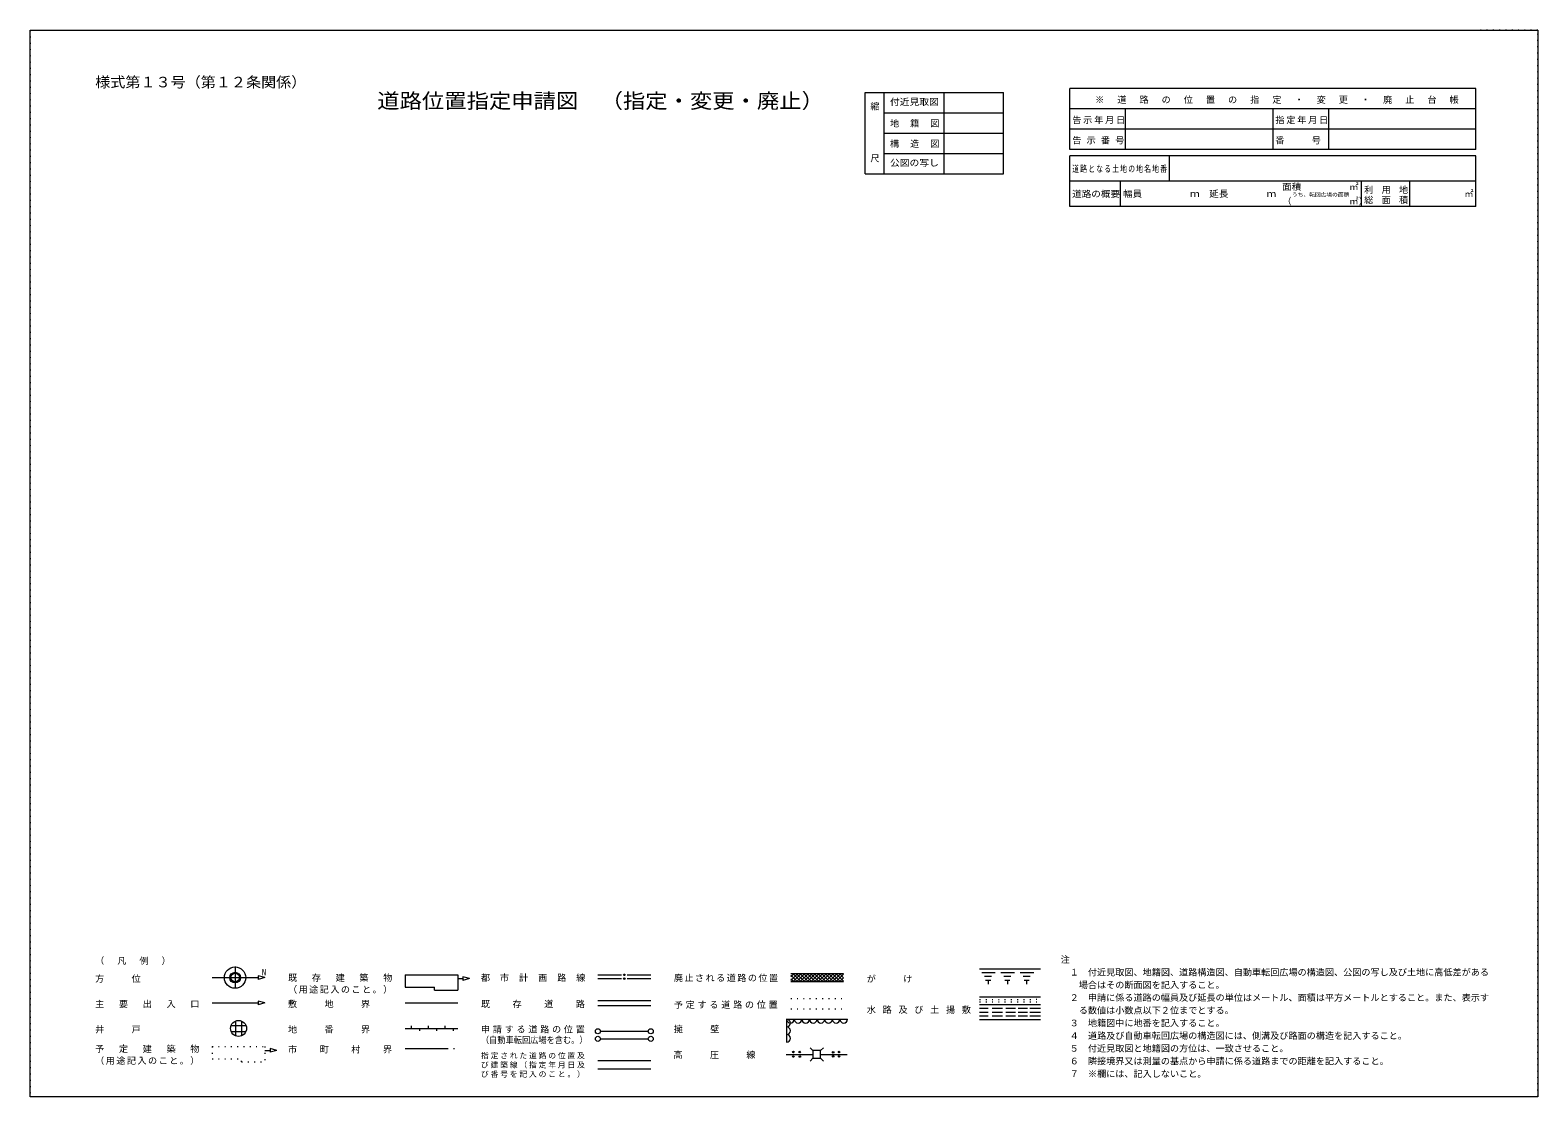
# Model space of a CAD drawing. Units: millimetres on the paper. Extents: x -210 to 210, y -148 to 148.
import ezdxf
from ezdxf.enums import TextEntityAlignment as Align

# ---------------------------------------------------------------- set-up
doc = ezdxf.new("R2010")
doc.units = ezdxf.units.MM
doc.linetypes.add('DOTTED', pattern=[1.75, 0.25, -1.5])
doc.linetypes.add('LONG_DASHED_DOUBLE_DOTTED', pattern=[17, 12, -1.5, 0.25, -1.5, 0.25, -1.5])
for name, color, linetype, lineweight in [('0-0_0-0', 7, 'DOTTED', 9), ('0-1_0-1', 7, 'Continuous', 9), ('0-3_1-1', 7, 'Continuous', 9), ('0-4_1-2', 7, 'Continuous', 9), ('0-5_2-1', 7, 'Continuous', 9), ('0-7_V-nasSTD', 7, 'Continuous', 18)]:
    doc.layers.add(name, color=color, linetype=linetype, lineweight=lineweight)
doc.layers.add('0-2_0-2', color=7, linetype='Continuous')
doc.layers.add('0-6_2-2', color=7, linetype='Continuous')
doc.styles.add('ＭＳ 明朝', font='')
doc.styles.get('ＭＳ 明朝').set_extended_font_data('MS Mincho')

msp = doc.modelspace()

# ---------------------------------------------------------------- linework, layer by layer
at = {"layer": '0-0_0-0'}
msp.add_line((-210.014, 148.48), (-210, -148.5), dxfattribs=at)
msp.add_lwpolyline([(210.014, -148.48), (210, 148.5), (192.739, 148.499)], dxfattribs=at)
at = {"layer": '0-1_0-1'}
for p, q in [((192.74, 132.253), (79.605, 132.248)), ((79.605, 115.277), (79.605, 132.248)), ((192.741, 115.283), (192.74, 132.253)), ((192.74, 126.596), (79.605, 126.591)), ((95.161, 115.278), (95.161, 126.592)), ((136.172, 126.594), (136.173, 115.28)), ((151.728, 126.594), (151.729, 115.281)), ((192.74, 120.94), (79.605, 120.934)), ((192.741, 115.283), (79.605, 115.277)), ((192.741, 113.515), (79.605, 113.51)), ((107.366, 106.44), (107.366, 113.511)), ((192.741, 99.373), (192.741, 113.515)), ((192.741, 106.444), (79.606, 106.439)), ((93.748, 99.368), (93.748, 106.439)), ((160.922, 99.372), (160.922, 106.443)), ((174.357, 99.372), (174.356, 106.443))]:
    msp.add_line(p, q, dxfattribs=at)
msp.add_lwpolyline([(192.741, 99.373), (79.606, 99.368), (79.605, 113.51)], dxfattribs=at)
at = {"layer": '0-3_1-1'}
for p, q in [((-152.922, -112.165), (-152.921, -118.364)), ((-159.32, -115.301), (-146.483, -115.301)), ((-146.483, -114.8), (-146.483, -115.802)), ((-144.613, -115.301), (-146.483, -114.8)), ((-144.613, -115.301), (-146.483, -115.802)), ((-105.581, -114.507), (-90.873, -114.506)), ((-90.873, -114.506), (-90.873, -118.756)), ((-90.873, -115.567), (-89.449, -115.567)), ((-89.449, -115.065), (-89.449, -116.068)), ((-87.579, -115.566), (-89.449, -115.065)), ((-87.579, -115.566), (-89.449, -116.068)), ((-51.841, -114.527), (-45.26, -114.527)), ((-51.841, -115.588), (-45.26, -115.588)), ((-43.686, -114.527), (-37.134, -114.527)), ((-43.686, -115.588), (-37.134, -115.587)), ((-97.367, -118.756), (-97.367, -117.929)), ((-97.367, -118.756), (-90.873, -118.756)), ((-159.319, -122.372), (-146.483, -122.372)), ((-146.483, -121.871), (-146.483, -122.873)), ((-144.612, -122.372), (-146.483, -121.871)), ((-144.612, -122.372), (-146.483, -122.873)), ((-105.58, -122.364), (-90.873, -122.364)), ((-154.02, -128.595), (-149.911, -128.594)), ((-152.814, -127.388), (-152.814, -131.498)), ((-151.117, -127.388), (-151.117, -131.498)), ((-105.58, -129.435), (-90.873, -129.435)), ((-103.86, -128.704), (-103.86, -129.435)), ((-101.514, -129.435), (-101.514, -130.166)), ((-99.169, -128.704), (-99.169, -129.435)), ((-96.823, -129.435), (-96.823, -130.166)), ((-94.477, -128.703), (-94.477, -129.435)), ((-92.131, -129.435), (-92.131, -130.166)), ((-154.02, -130.292), (-149.911, -130.291)), ((-144.612, -135.566), (-143.187, -135.566)), ((-143.187, -135.065), (-143.187, -136.067)), ((-141.317, -135.566), (-143.187, -135.065)), ((-141.317, -135.566), (-143.187, -136.067))]:
    msp.add_line(p, q, dxfattribs=at)
at = {"layer": '0-3_1-1', "linetype": 'DOTTED'}
for p, q in [((-159.319, -134.506), (-144.612, -134.505)), ((-151.105, -138.755), (-151.105, -137.928)), ((-144.612, -134.505), (-144.611, -138.755)), ((-151.105, -138.755), (-144.611, -138.755))]:
    msp.add_line(p, q, dxfattribs=at)
at = {"layer": '0-3_1-1', "linetype": 'LONG_DASHED_DOUBLE_DOTTED'}
msp.add_line((-105.58, -135.013), (-90.872, -135.012), dxfattribs=at)
at = {"layer": '0-3_1-1'}
msp.add_lwpolyline([(-105.581, -114.507), (-105.58, -117.929), (-97.367, -117.929)], dxfattribs=at)
at = {"layer": '0-3_1-1', "linetype": 'DOTTED'}
msp.add_lwpolyline([(-159.319, -134.506), (-159.319, -137.928), (-151.105, -137.928)], dxfattribs=at)
at = {"layer": '0-3_1-1'}
for centre, major_axis in [((-152.921, -115.301), (2.97, 0)), ((-152.921, -115.301), (1.485, 0)), ((-152.921, -115.301), (1.188, 0)), ((-44.488, -114.527), (0.212, 0)), ((-44.488, -115.588), (0.212, 0)), ((-151.966, -129.443), (2.223, 0))]:
    msp.add_ellipse(centre, major_axis=major_axis, ratio=0.999999, dxfattribs=at)
at = {"layer": '0-4_1-2'}
for p, q in [((54.469, -112.847), (71.439, -112.846)), ((1.898, -114.154), (16.605, -114.153)), ((1.898, -116.07), (3.814, -114.154)), ((1.898, -115.07), (2.814, -114.154)), ((1.898, -114.629), (3.785, -116.516)), ((1.898, -115.629), (2.785, -116.516)), ((16.605, -116.515), (1.898, -116.516)), ((2.423, -114.154), (4.785, -116.516)), ((2.452, -116.516), (4.814, -114.154)), ((3.423, -114.154), (5.785, -116.516)), ((3.452, -116.516), (5.814, -114.154)), ((4.423, -114.154), (6.785, -116.516)), ((4.452, -116.516), (6.814, -114.154)), ((5.423, -114.154), (7.785, -116.516)), ((5.452, -116.516), (7.814, -114.154)), ((6.423, -114.154), (8.784, -116.516)), ((6.452, -116.516), (8.814, -114.154)), ((7.423, -114.154), (9.784, -116.515)), ((7.452, -116.516), (9.814, -114.154)), ((8.423, -114.154), (10.784, -116.515)), ((8.452, -116.516), (10.814, -114.154)), ((9.423, -114.154), (11.784, -116.515)), ((9.452, -116.516), (11.814, -114.154)), ((10.423, -114.154), (12.784, -116.515)), ((10.452, -116.515), (12.814, -114.154)), ((11.423, -114.154), (13.784, -116.515)), ((11.452, -116.515), (13.814, -114.154)), ((12.423, -114.154), (14.784, -116.515)), ((12.452, -116.515), (14.814, -114.154)), ((13.423, -114.154), (15.784, -116.515)), ((13.452, -116.515), (15.814, -114.154)), ((14.423, -114.154), (16.605, -116.336)), ((14.452, -116.515), (16.605, -114.362)), ((15.423, -114.154), (16.605, -115.336)), ((15.452, -116.515), (16.605, -115.362)), ((16.423, -114.153), (16.605, -114.336)), ((16.452, -116.515), (16.605, -116.362)), ((55.069, -113.877), (58.843, -113.877)), ((55.894, -114.938), (57.841, -114.937)), ((56.152, -115.998), (57.583, -115.998)), ((56.867, -115.998), (56.867, -117.107)), ((60.435, -113.877), (64.21, -113.876)), ((61.261, -114.937), (63.207, -114.937)), ((61.519, -115.998), (62.95, -115.998)), ((62.234, -115.998), (62.234, -117.107)), ((65.802, -113.876), (69.577, -113.876)), ((66.628, -114.937), (68.574, -114.937)), ((66.885, -115.998), (68.317, -115.998)), ((67.601, -115.998), (67.601, -117.106)), ((-51.841, -121.66), (-37.134, -121.659)), ((-43.686, -121.66), (-37.134, -121.659)), ((54.47, -120.646), (71.44, -120.646)), ((-51.841, -123.074), (-37.134, -123.074)), ((-43.686, -123.074), (-37.134, -123.074)), ((54.47, -122.768), (71.44, -122.767)), ((54.47, -123.828), (56.852, -123.828)), ((54.47, -124.889), (56.852, -124.889)), ((54.47, -125.95), (56.852, -125.95)), ((58.018, -123.828), (60.841, -123.828)), ((58.018, -124.889), (60.841, -124.889)), ((58.018, -125.949), (60.841, -125.949)), ((61.762, -123.828), (64.493, -123.828)), ((61.762, -124.889), (64.493, -124.889)), ((61.762, -125.949), (64.493, -125.949)), ((65.199, -123.828), (67.838, -123.828)), ((65.199, -124.889), (67.838, -124.888)), ((65.199, -125.949), (67.838, -125.949)), ((68.483, -123.828), (71.44, -123.828)), ((68.483, -124.888), (71.44, -124.888)), ((68.483, -125.949), (71.44, -125.949)), ((0.731, -126.91), (17.701, -126.909)), ((0.731, -126.91), (0.731, -133.274)), ((54.47, -127.01), (71.44, -127.009)), ((-51.134, -130.233), (-37.841, -130.232)), ((-51.133, -132.354), (-37.84, -132.353)), ((-51.84, -138.345), (-37.133, -138.344)), ((0.619, -136.674), (8.043, -136.673)), ((7.244, -134.814), (8.043, -135.613)), ((8.043, -137.734), (7.245, -138.533)), ((10.964, -134.814), (10.165, -135.613)), ((10.165, -136.673), (17.589, -136.673)), ((10.165, -137.734), (10.964, -138.533)), ((-51.84, -140.699), (-37.133, -140.699))]:
    msp.add_line(p, q, dxfattribs=at)
at = {"layer": '0-4_1-2', "linetype": 'DOTTED'}
for p, q in [((1.898, -121.157), (16.605, -121.157)), ((54.47, -121.354), (71.44, -121.353)), ((1.898, -123.986), (16.605, -123.985)), ((54.47, -122.061), (71.44, -122.06))]:
    msp.add_line(p, q, dxfattribs=at)
at = {"layer": '0-4_1-2'}
msp.add_lwpolyline([(8.043, -137.734), (10.165, -137.734), (10.165, -135.613), (8.043, -135.613)], close=True, dxfattribs=at)
for centre, major_axis in [((-51.841, -130.233), (0.707, 0)), ((-37.133, -130.232), (0.707, 0)), ((-51.841, -132.354), (0.707, 0)), ((-37.133, -132.353), (0.707, 0)), ((2.588, -137.285), (0.212, 0)), ((2.614, -136.01), (0.212, 0)), ((4.383, -136.036), (0.212, 0)), ((4.409, -137.285), (0.212, 0)), ((13.694, -136.088), (0.212, 0)), ((13.694, -137.258), (0.212, 0)), ((15.358, -136.036), (0.212, 0)), ((15.358, -137.258), (0.212, 0))]:
    msp.add_ellipse(centre, major_axis=major_axis, ratio=0.999999, dxfattribs=at)
for centre, start_param, end_param in [((1.791, -126.91), 3.1415927, 6.2831853), ((0.731, -127.97), 4.712389, 7.8539816), ((0.731, -130.092), 4.712389, 7.8539816), ((3.913, -126.91), 3.1415927, 6.2831853), ((6.034, -126.91), 3.1415927, 6.2831853), ((8.155, -126.909), 3.1415927, 6.2831853), ((10.276, -126.909), 3.1415927, 6.2831853), ((12.398, -126.909), 3.1415927, 6.2831853), ((14.519, -126.909), 3.1415927, 6.2831853), ((16.64, -126.909), 3.1415927, 6.2831853), ((0.731, -132.213), 4.712389, 7.8539816)]:
    msp.add_ellipse(centre, major_axis=(1.061, 0), ratio=0.999999, start_param=start_param, end_param=end_param, dxfattribs=at)
at = {"layer": '0-5_2-1'}
for p, q in [((22.633, 131.149), (61.17, 131.151)), ((22.634, 108.522), (22.633, 131.149)), ((27.938, 108.522), (27.937, 131.149)), ((44.553, 131.15), (44.554, 108.523)), ((61.171, 108.524), (61.17, 131.151)), ((27.937, 125.493), (61.17, 125.494)), ((27.937, 119.836), (61.171, 119.838)), ((27.937, 114.179), (61.171, 114.181)), ((22.634, 108.522), (61.171, 108.524))]:
    msp.add_line(p, q, dxfattribs=at)
at = {"layer": '0-7_V-nasSTD'}
msp.add_lwpolyline([(-210, -148.5), (-210, 148.5), (210, 148.5), (210, -148.5)], close=True, dxfattribs=at)

# ---------------------------------------------------------------- texts
at = {"layer": '0-2_0-2', "style": 'ＭＳ 明朝'}
for s, height, width, p in [('面積\u3000\u3000\u3000\u3000\u3000㎡', 1.814, 1.05, (138.763, 103.436)), ('道路の概要', 1.814, 1.05, (80.266, 101.456)), ('幅員\u3000\u3000\u3000\u3000\u3000ｍ\u3000延長\u3000\u3000\u3000\u3000ｍ', 1.814, 1.05, (94.455, 101.49)), ('（\u3000\u3000\u3000\u3000\u3000\u3000㎡）', 1.814, 1.05, (138.764, 99.42)), ('うち、転回広場の面積', 1.037, 1.1, (141.522, 101.874))]:
    msp.add_text(s, height=height, rotation=0.003, dxfattribs=dict(at, width=width)).set_placement(p, align=Align.BOTTOM_LEFT)
msp.add_text('㎡', height=1.814, rotation=0.003, dxfattribs=at).set_placement((189.559, 101.494), align=Align.BOTTOM_LEFT)
at = {"layer": '0-2_0-2', "char_height": 1.814, "attachment_point": 7, "rotation": 0.003, "style": 'ＭＳ 明朝'}
for s, insert in [('\\T2.43;※道路の位置の指定・変更・廃止台帳', (86.676, 128.005)), ('\\T1.2;告示年月日', (80.312, 122.348)), ('\\T1.2;指定年月日', (136.88, 122.351)), ('\\T1.57;告示番号', (80.312, 116.692)), ('\\T4;番号', (136.88, 116.694)), ('\\T1.17;\\W0.75;道路となる土地の地名地番', (80.292, 108.781)), ('\\T1.91;利用地', (161.629, 102.907)), ('\\T1.91;総面積', (161.629, 100.079))]:
    msp.add_mtext(s, dxfattribs=dict(at, insert=insert))
at = {"layer": '0-3_1-1', "style": 'ＭＳ 明朝'}
msp.add_text('N', height=1.814, rotation=0.003, dxfattribs=at).set_placement((-145.485, -115.236), align=Align.BOTTOM_LEFT)
at = {"layer": '0-4_1-2', "style": 'ＭＳ 明朝'}
for s, p in [('注', (77.084, -111.755)), ('１\u3000付近見取図、地籍図、道路構造図、自動車転回広場の構造図、公図の写し及び土地に高低差がある', (79.587, -115.267)), ('\u3000場合はその断面図を記入すること。', (79.588, -118.803)), ('２\u3000申請に係る道路の幅員及び延長の単位はメートル、面積は平方メートルとすること。また、表示す', (79.588, -122.338)), ('\u3000る数値は小数点以下２位までとする。', (79.588, -125.874)), ('３\u3000地籍図中に地番を記入すること。', (79.588, -129.409)), ('５\u3000付近見取図と地籍図の方位は、一致させること。', (79.588, -136.48)), ('４\u3000道路及び自動車転回広場の構造図には、側溝及び路面の構造を記入すること。', (79.588, -132.945)), ('６\u3000隣接境界又は測量の基点から申請に係る道路までの距離を記入すること。', (79.589, -140.016)), ('７\u3000※欄には、記入しないこと。', (79.589, -143.551))]:
    msp.add_text(s, height=1.814, rotation=0.003, dxfattribs=at).set_placement(p, align=Align.BOTTOM_LEFT)
at = {"layer": '0-4_1-2', "style": 'ＭＳ 明朝', "width": 0.9}
msp.add_text('（自動車転回広場を含む。）', height=1.814, rotation=0.003, dxfattribs=at).set_placement((-84.429, -134.123), align=Align.BOTTOM_LEFT)
at = {"layer": '0-4_1-2', "attachment_point": 7, "rotation": 0.003, "style": 'ＭＳ 明朝'}
for s, insert, char_height in [('\\T2.43;（凡例）', (-191.908, -111.768), 1.814), ('\\T4;方位', (-191.908, -116.717), 1.814), ('\\T2.61;既存建築物', (-138.169, -116.467), 1.814), ('\\T1.16;（用途記入のこと。）', (-138.169, -119.776), 1.814), ('\\T2.09;都市計画路線', (-84.429, -116.473), 1.814), ('\\T1.16;廃止される道路の位置', (-30.69, -116.517), 1.814), ('\\T4;がけ', (23.049, -116.707), 1.814), ('\\T2.61;主要出入口', (-191.908, -123.788), 1.814), ('\\T4;敷地界', (-138.168, -123.78), 1.814), ('\\T3.47;既存道路', (-84.429, -123.783), 1.814), ('\\T1.3;予定する道路の位置', (-30.69, -123.987), 1.814), ('\\T1.74;水路及び土揚敷', (23.049, -125.367), 1.814), ('\\T4;井戸', (-191.907, -130.859), 1.814), ('\\T4;地番界', (-138.168, -130.851), 1.814), ('\\T1.3;申請する道路の位置', (-84.429, -130.814), 1.814), ('\\T4;擁壁', (-30.69, -130.748), 1.814), ('\\T2.61;予定建築物', (-191.907, -136.275), 1.814), ('\\T3.47;市町村界', (-138.168, -136.429), 1.814), ('\\T1.16;（用途記入のこと。）', (-191.907, -139.585), 1.814), ('\\T1.23;指定された道路の位置及', (-84.428, -137.993), 1.555), ('\\T1.23;び建築線（指定年月日及', (-84.428, -140.588), 1.555), ('\\T4;高圧線', (-30.801, -137.927), 1.814), ('\\T1.23;び番号を記入のこと。）', (-84.428, -143.176), 1.555)]:
    msp.add_mtext(s, dxfattribs=dict(at, insert=insert, char_height=char_height))
at = {"layer": '0-6_2-2', "style": 'ＭＳ 明朝'}
for s, height, width, p in [('様式第１３号（第１２条関係）', 2.933, 1.05, (-191.886, 131.696)), ('道路位置指定申請図\u3000（指定・変更・廃止）', 4.147, 1.1, (-113.315, 125.508)), ('付近見取図', 1.814, 1.1, (29.528, 127.084)), ('公図の写し', 1.814, 1.1, (29.529, 110.113))]:
    msp.add_text(s, height=height, rotation=0.003, dxfattribs=dict(at, width=width)).set_placement(p, align=Align.BOTTOM_LEFT)
for s, p in [('縮', (24.048, 125.846)), ('尺', (24.048, 111.351))]:
    msp.add_text(s, height=1.814, rotation=0.003, dxfattribs=at).set_placement(p, align=Align.BOTTOM_LEFT)
at = {"layer": '0-6_2-2', "char_height": 1.814, "attachment_point": 7, "rotation": 0.003, "style": 'ＭＳ 明朝'}
for s, insert in [('\\T2.21;地籍図', (29.528, 121.427)), ('\\T2.21;構造図', (29.528, 115.77))]:
    msp.add_mtext(s, dxfattribs=dict(at, insert=insert))

doc.saveas('drawing.dxf')
